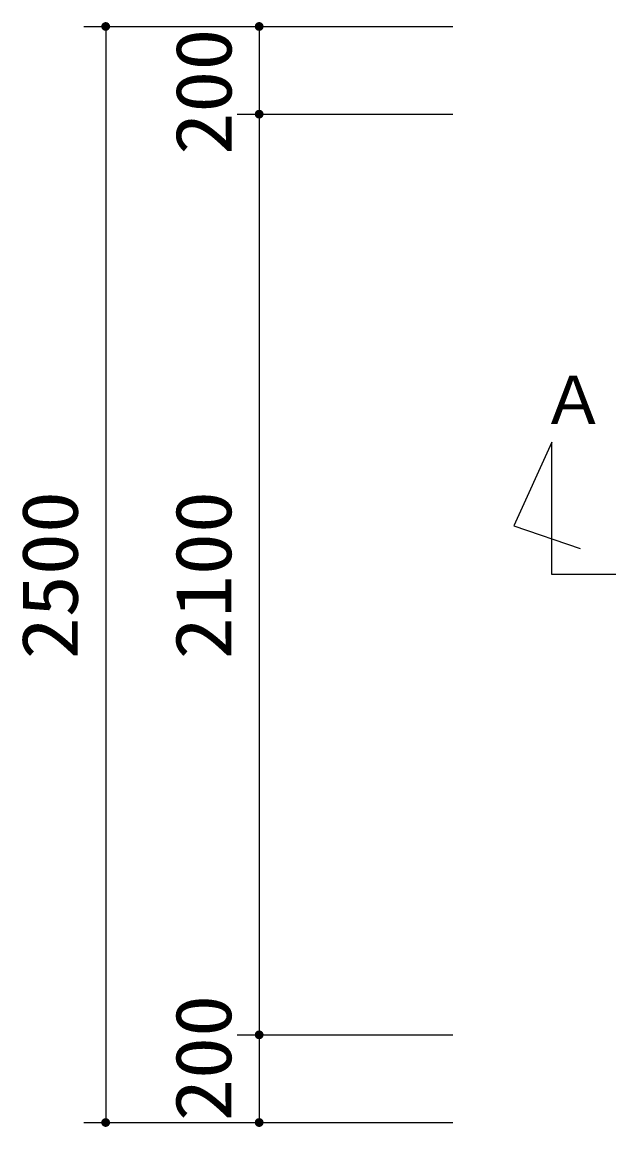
# Model space of a CAD drawing. Units: millimetres, scale not verified. Extents: x -14850 to 14850, y -10500 to 10500.
# Drawn here: x -12113 to -10759, y 5172 to 7692 of the extents above; entities that cross this region are included whole.
import ezdxf
from ezdxf.enums import TextEntityAlignment as Align

# ---------------------------------------------------------------- set-up
doc = ezdxf.new("R2010")
doc.units = ezdxf.units.MM
doc.header["$LTSCALE"] = 50
doc.layers.add('0-1_機器', color=3, linetype='Continuous', lineweight=25)
doc.layers.add('0-2_製作', color=5, linetype='Continuous', lineweight=25)
doc.styles.add('ＭＳ ゴシック', font='')
doc.styles.get('ＭＳ ゴシック').set_extended_font_data('MS Gothic')

msp = doc.modelspace()

# ---------------------------------------------------------------- linework, layer by layer
at = {"layer": '0-1_機器'}
msp.add_lwpolyline([(-10758.83, 6431.78), (-10905.2, 6431.78), (-10905.2, 6733.28), (-10991.71, 6542.95), (-10840.31, 6491.04)], dxfattribs=at)
at = {"layer": '0-2_製作', "color": 2}
for p, q in [((-11972.11, 7681.78), (-11130.22, 7681.78)), ((-11922.11, 7681.78), (-11922.11, 5181.78)), ((-11572.11, 7681.78), (-11572.11, 7481.78)), ((-11622.11, 7481.78), (-11130.22, 7481.78)), ((-11572.11, 7481.78), (-11572.11, 5381.78)), ((-11622.11, 5381.78), (-11130.22, 5381.78)), ((-11572.11, 5381.78), (-11572.11, 5181.78)), ((-11972.11, 5181.78), (-11130.22, 5181.78))]:
    msp.add_line(p, q, dxfattribs=at)
at = {"layer": '0-2_製作'}
for points in [[(-11925.8, 7691.08), (-11932.11, 7681.78), (-11932.09, 7682.41)], [(-11925.8, 7691.08), (-11922.11, 7681.78), (-11932.11, 7681.78)], [(-11925.8, 7691.08), (-11932.09, 7682.41), (-11926.93, 7690.54)], [(-11926.93, 7690.54), (-11932.09, 7682.41), (-11931.94, 7683.66)], [(-11926.93, 7690.54), (-11931.94, 7683.66), (-11927.99, 7689.87)], [(-11927.99, 7689.87), (-11931.94, 7683.66), (-11931.62, 7684.87)], [(-11927.99, 7689.87), (-11931.62, 7684.87), (-11928.96, 7689.07)], [(-11928.96, 7689.07), (-11931.62, 7684.87), (-11931.16, 7686.04)], [(-11928.96, 7689.07), (-11931.16, 7686.04), (-11929.82, 7688.16)], [(-11929.82, 7688.16), (-11931.16, 7686.04), (-11930.56, 7687.14)], [(-11924.6, 7691.47), (-11922.11, 7681.78), (-11925.8, 7691.08)], [(-11923.37, 7691.7), (-11922.11, 7681.78), (-11924.6, 7691.47)], [(-11922.11, 7691.78), (-11922.11, 7681.78), (-11923.37, 7691.7)], [(-11921.49, 7691.76), (-11922.11, 7681.78), (-11922.11, 7691.78)], [(-11920.24, 7691.6), (-11922.11, 7681.78), (-11921.49, 7691.76)], [(-11919.02, 7691.29), (-11922.11, 7681.78), (-11920.24, 7691.6)], [(-11917.86, 7690.83), (-11922.11, 7681.78), (-11919.02, 7691.29)], [(-11916.76, 7690.22), (-11922.11, 7681.78), (-11917.86, 7690.83)], [(-11915.74, 7689.49), (-11922.11, 7681.78), (-11916.76, 7690.22)], [(-11915.74, 7689.49), (-11912.11, 7681.78), (-11922.11, 7681.78)], [(-11914.82, 7688.63), (-11912.11, 7681.78), (-11915.74, 7689.49)], [(-11914.02, 7687.66), (-11912.11, 7681.78), (-11914.82, 7688.63)], [(-11913.35, 7686.6), (-11912.11, 7681.78), (-11914.02, 7687.66)], [(-11912.82, 7685.46), (-11912.11, 7681.78), (-11913.35, 7686.6)], [(-11575.8, 7691.08), (-11582.11, 7681.78), (-11582.09, 7682.41)], [(-11575.8, 7691.08), (-11572.11, 7681.78), (-11582.11, 7681.78)], [(-11575.8, 7691.08), (-11582.09, 7682.41), (-11576.93, 7690.54)], [(-11576.93, 7690.54), (-11582.09, 7682.41), (-11581.94, 7683.66)], [(-11576.93, 7690.54), (-11581.94, 7683.66), (-11577.99, 7689.87)], [(-11577.99, 7689.87), (-11581.94, 7683.66), (-11581.62, 7684.87)], [(-11577.99, 7689.87), (-11581.62, 7684.87), (-11578.96, 7689.07)], [(-11578.96, 7689.07), (-11581.62, 7684.87), (-11581.16, 7686.04)], [(-11578.96, 7689.07), (-11581.16, 7686.04), (-11579.82, 7688.16)], [(-11579.82, 7688.16), (-11581.16, 7686.04), (-11580.56, 7687.14)], [(-11574.6, 7691.47), (-11572.11, 7681.78), (-11575.8, 7691.08)], [(-11573.37, 7691.7), (-11572.11, 7681.78), (-11574.6, 7691.47)], [(-11572.11, 7691.78), (-11572.11, 7681.78), (-11573.37, 7691.7)], [(-11571.49, 7691.76), (-11572.11, 7681.78), (-11572.11, 7691.78)], [(-11570.24, 7691.6), (-11572.11, 7681.78), (-11571.49, 7691.76)], [(-11569.02, 7691.29), (-11572.11, 7681.78), (-11570.24, 7691.6)], [(-11567.86, 7690.83), (-11572.11, 7681.78), (-11569.02, 7691.29)], [(-11566.76, 7690.22), (-11572.11, 7681.78), (-11567.86, 7690.83)], [(-11565.74, 7689.49), (-11572.11, 7681.78), (-11566.76, 7690.22)], [(-11565.74, 7689.49), (-11562.11, 7681.78), (-11572.11, 7681.78)], [(-11564.82, 7688.63), (-11562.11, 7681.78), (-11565.74, 7689.49)], [(-11564.02, 7687.66), (-11562.11, 7681.78), (-11564.82, 7688.63)], [(-11563.35, 7686.6), (-11562.11, 7681.78), (-11564.02, 7687.66)], [(-11562.82, 7685.46), (-11562.11, 7681.78), (-11563.35, 7686.6)], [(-11922.11, 7681.78), (-11932.04, 7680.53), (-11932.11, 7681.78)], [(-11922.11, 7681.78), (-11931.8, 7679.29), (-11932.04, 7680.53)], [(-11922.11, 7681.78), (-11931.41, 7678.1), (-11931.8, 7679.29)], [(-11922.11, 7681.78), (-11930.88, 7676.96), (-11931.41, 7678.1)], [(-11922.11, 7681.78), (-11930.2, 7675.9), (-11930.88, 7676.96)], [(-11922.11, 7681.78), (-11929.4, 7674.94), (-11930.2, 7675.9)], [(-11922.11, 7681.78), (-11928.49, 7674.08), (-11929.4, 7674.94)], [(-11922.11, 7681.78), (-11927.47, 7673.34), (-11928.49, 7674.08)], [(-11922.11, 7671.78), (-11927.47, 7673.34), (-11922.11, 7681.78)], [(-11922.11, 7671.78), (-11926.37, 7672.73), (-11927.47, 7673.34)], [(-11922.11, 7671.78), (-11925.2, 7672.27), (-11926.37, 7672.73)], [(-11922.11, 7671.78), (-11923.99, 7671.96), (-11925.2, 7672.27)], [(-11922.11, 7671.78), (-11922.74, 7671.8), (-11923.99, 7671.96)], [(-11912.11, 7681.78), (-11922.11, 7671.78), (-11922.11, 7681.78)], [(-11912.11, 7681.78), (-11920.86, 7671.86), (-11922.11, 7671.78)], [(-11912.11, 7681.78), (-11919.63, 7672.1), (-11920.86, 7671.86)], [(-11912.11, 7681.78), (-11918.43, 7672.48), (-11919.63, 7672.1)], [(-11912.11, 7681.78), (-11917.3, 7673.02), (-11918.43, 7672.48)], [(-11912.13, 7681.15), (-11917.3, 7673.02), (-11912.11, 7681.78)], [(-11912.29, 7679.91), (-11917.3, 7673.02), (-11912.13, 7681.15)], [(-11912.29, 7679.91), (-11916.24, 7673.69), (-11917.3, 7673.02)], [(-11912.6, 7678.69), (-11916.24, 7673.69), (-11912.29, 7679.91)], [(-11912.6, 7678.69), (-11915.27, 7674.49), (-11916.24, 7673.69)], [(-11913.07, 7677.52), (-11915.27, 7674.49), (-11912.6, 7678.69)], [(-11913.07, 7677.52), (-11914.41, 7675.41), (-11915.27, 7674.49)], [(-11913.67, 7676.42), (-11914.41, 7675.41), (-11913.07, 7677.52)], [(-11912.43, 7684.27), (-11912.11, 7681.78), (-11912.82, 7685.46)], [(-11912.19, 7683.03), (-11912.11, 7681.78), (-11912.43, 7684.27)], [(-11572.11, 7681.78), (-11582.04, 7680.53), (-11582.11, 7681.78)], [(-11572.11, 7681.78), (-11581.8, 7679.29), (-11582.04, 7680.53)], [(-11572.11, 7681.78), (-11581.41, 7678.1), (-11581.8, 7679.29)], [(-11572.11, 7681.78), (-11580.88, 7676.96), (-11581.41, 7678.1)], [(-11572.11, 7681.78), (-11580.2, 7675.9), (-11580.88, 7676.96)], [(-11572.11, 7681.78), (-11579.4, 7674.94), (-11580.2, 7675.9)], [(-11572.11, 7681.78), (-11578.49, 7674.08), (-11579.4, 7674.94)], [(-11572.11, 7681.78), (-11577.47, 7673.34), (-11578.49, 7674.08)], [(-11572.11, 7671.78), (-11577.47, 7673.34), (-11572.11, 7681.78)], [(-11572.11, 7671.78), (-11576.37, 7672.73), (-11577.47, 7673.34)], [(-11572.11, 7671.78), (-11575.2, 7672.27), (-11576.37, 7672.73)], [(-11572.11, 7671.78), (-11573.99, 7671.96), (-11575.2, 7672.27)], [(-11572.11, 7671.78), (-11572.74, 7671.8), (-11573.99, 7671.96)], [(-11562.11, 7681.78), (-11572.11, 7671.78), (-11572.11, 7681.78)], [(-11562.11, 7681.78), (-11570.86, 7671.86), (-11572.11, 7671.78)], [(-11562.11, 7681.78), (-11569.63, 7672.1), (-11570.86, 7671.86)], [(-11562.11, 7681.78), (-11568.43, 7672.48), (-11569.63, 7672.1)], [(-11562.11, 7681.78), (-11567.3, 7673.02), (-11568.43, 7672.48)], [(-11562.13, 7681.15), (-11567.3, 7673.02), (-11562.11, 7681.78)], [(-11562.29, 7679.91), (-11567.3, 7673.02), (-11562.13, 7681.15)], [(-11562.29, 7679.91), (-11566.24, 7673.69), (-11567.3, 7673.02)], [(-11562.6, 7678.69), (-11566.24, 7673.69), (-11562.29, 7679.91)], [(-11562.6, 7678.69), (-11565.27, 7674.49), (-11566.24, 7673.69)], [(-11563.07, 7677.52), (-11565.27, 7674.49), (-11562.6, 7678.69)], [(-11563.07, 7677.52), (-11564.41, 7675.41), (-11565.27, 7674.49)], [(-11563.67, 7676.42), (-11564.41, 7675.41), (-11563.07, 7677.52)], [(-11562.43, 7684.27), (-11562.11, 7681.78), (-11562.82, 7685.46)], [(-11562.19, 7683.03), (-11562.11, 7681.78), (-11562.43, 7684.27)], [(-11575.8, 7491.08), (-11582.11, 7481.78), (-11582.09, 7482.41)], [(-11575.8, 7491.08), (-11572.11, 7481.78), (-11582.11, 7481.78)], [(-11575.8, 7491.08), (-11582.09, 7482.41), (-11576.93, 7490.54)], [(-11576.93, 7490.54), (-11582.09, 7482.41), (-11581.94, 7483.66)], [(-11576.93, 7490.54), (-11581.94, 7483.66), (-11577.99, 7489.87)], [(-11577.99, 7489.87), (-11581.94, 7483.66), (-11581.62, 7484.87)], [(-11577.99, 7489.87), (-11581.62, 7484.87), (-11578.96, 7489.07)], [(-11578.96, 7489.07), (-11581.62, 7484.87), (-11581.16, 7486.04)], [(-11578.96, 7489.07), (-11581.16, 7486.04), (-11579.82, 7488.16)], [(-11579.82, 7488.16), (-11581.16, 7486.04), (-11580.56, 7487.14)], [(-11574.6, 7491.47), (-11572.11, 7481.78), (-11575.8, 7491.08)], [(-11573.37, 7491.7), (-11572.11, 7481.78), (-11574.6, 7491.47)], [(-11572.11, 7491.78), (-11572.11, 7481.78), (-11573.37, 7491.7)], [(-11571.49, 7491.76), (-11572.11, 7481.78), (-11572.11, 7491.78)], [(-11570.24, 7491.6), (-11572.11, 7481.78), (-11571.49, 7491.76)], [(-11569.02, 7491.29), (-11572.11, 7481.78), (-11570.24, 7491.6)], [(-11567.86, 7490.83), (-11572.11, 7481.78), (-11569.02, 7491.29)], [(-11566.76, 7490.22), (-11572.11, 7481.78), (-11567.86, 7490.83)], [(-11565.74, 7489.49), (-11572.11, 7481.78), (-11566.76, 7490.22)], [(-11565.74, 7489.49), (-11562.11, 7481.78), (-11572.11, 7481.78)], [(-11564.82, 7488.63), (-11562.11, 7481.78), (-11565.74, 7489.49)], [(-11564.02, 7487.66), (-11562.11, 7481.78), (-11564.82, 7488.63)], [(-11563.35, 7486.6), (-11562.11, 7481.78), (-11564.02, 7487.66)], [(-11562.82, 7485.46), (-11562.11, 7481.78), (-11563.35, 7486.6)], [(-11562.43, 7484.27), (-11562.11, 7481.78), (-11562.82, 7485.46)], [(-11572.11, 7481.78), (-11582.04, 7480.53), (-11582.11, 7481.78)], [(-11572.11, 7481.78), (-11581.8, 7479.29), (-11582.04, 7480.53)], [(-11572.11, 7481.78), (-11581.41, 7478.1), (-11581.8, 7479.29)], [(-11572.11, 7481.78), (-11580.88, 7476.96), (-11581.41, 7478.1)], [(-11572.11, 7481.78), (-11580.2, 7475.9), (-11580.88, 7476.96)], [(-11572.11, 7481.78), (-11579.4, 7474.94), (-11580.2, 7475.9)], [(-11572.11, 7481.78), (-11578.49, 7474.08), (-11579.4, 7474.94)], [(-11572.11, 7481.78), (-11577.47, 7473.34), (-11578.49, 7474.08)], [(-11572.11, 7471.78), (-11577.47, 7473.34), (-11572.11, 7481.78)], [(-11572.11, 7471.78), (-11576.37, 7472.73), (-11577.47, 7473.34)], [(-11572.11, 7471.78), (-11575.2, 7472.27), (-11576.37, 7472.73)], [(-11572.11, 7471.78), (-11573.99, 7471.96), (-11575.2, 7472.27)], [(-11572.11, 7471.78), (-11572.74, 7471.8), (-11573.99, 7471.96)], [(-11562.11, 7481.78), (-11572.11, 7471.78), (-11572.11, 7481.78)], [(-11562.11, 7481.78), (-11570.86, 7471.86), (-11572.11, 7471.78)], [(-11562.11, 7481.78), (-11569.63, 7472.1), (-11570.86, 7471.86)], [(-11562.11, 7481.78), (-11568.43, 7472.48), (-11569.63, 7472.1)], [(-11562.11, 7481.78), (-11567.3, 7473.02), (-11568.43, 7472.48)], [(-11562.13, 7481.15), (-11567.3, 7473.02), (-11562.11, 7481.78)], [(-11562.29, 7479.91), (-11567.3, 7473.02), (-11562.13, 7481.15)], [(-11562.29, 7479.91), (-11566.24, 7473.69), (-11567.3, 7473.02)], [(-11562.6, 7478.69), (-11566.24, 7473.69), (-11562.29, 7479.91)], [(-11562.6, 7478.69), (-11565.27, 7474.49), (-11566.24, 7473.69)], [(-11563.07, 7477.52), (-11565.27, 7474.49), (-11562.6, 7478.69)], [(-11563.07, 7477.52), (-11564.41, 7475.41), (-11565.27, 7474.49)], [(-11563.67, 7476.42), (-11564.41, 7475.41), (-11563.07, 7477.52)], [(-11562.19, 7483.03), (-11562.11, 7481.78), (-11562.43, 7484.27)], [(-11577.99, 5389.87), (-11582.11, 5381.78), (-11578.96, 5389.07)], [(-11577.99, 5389.87), (-11572.11, 5381.78), (-11582.11, 5381.78)], [(-11578.96, 5389.07), (-11582.11, 5381.78), (-11582.09, 5382.41)], [(-11572.11, 5381.78), (-11582.04, 5380.53), (-11582.11, 5381.78)], [(-11578.96, 5389.07), (-11582.09, 5382.41), (-11579.82, 5388.15)], [(-11579.82, 5388.15), (-11582.09, 5382.41), (-11581.94, 5383.65)], [(-11572.11, 5381.78), (-11581.8, 5379.29), (-11582.04, 5380.53)], [(-11579.82, 5388.15), (-11581.94, 5383.65), (-11580.56, 5387.14)], [(-11580.56, 5387.14), (-11581.94, 5383.65), (-11581.62, 5384.87)], [(-11572.11, 5381.78), (-11581.41, 5378.1), (-11581.8, 5379.29)], [(-11580.56, 5387.14), (-11581.62, 5384.87), (-11581.16, 5386.04)], [(-11572.11, 5381.78), (-11580.88, 5376.96), (-11581.41, 5378.1)], [(-11572.11, 5381.78), (-11580.2, 5375.9), (-11580.88, 5376.96)], [(-11572.11, 5381.78), (-11579.4, 5374.93), (-11580.2, 5375.9)], [(-11572.11, 5381.78), (-11578.49, 5374.08), (-11579.4, 5374.93)], [(-11572.11, 5381.78), (-11577.47, 5373.34), (-11578.49, 5374.08)], [(-11576.93, 5390.54), (-11572.11, 5381.78), (-11577.99, 5389.87)], [(-11572.11, 5381.78), (-11576.37, 5372.73), (-11577.47, 5373.34)], [(-11575.8, 5391.08), (-11572.11, 5381.78), (-11576.93, 5390.54)], [(-11572.11, 5381.78), (-11575.2, 5372.27), (-11576.37, 5372.73)], [(-11574.6, 5391.47), (-11572.11, 5381.78), (-11575.8, 5391.08)], [(-11572.11, 5371.78), (-11575.2, 5372.27), (-11572.11, 5381.78)], [(-11572.11, 5371.78), (-11573.99, 5371.96), (-11575.2, 5372.27)], [(-11573.37, 5391.7), (-11572.11, 5381.78), (-11574.6, 5391.47)], [(-11572.11, 5371.78), (-11572.74, 5371.8), (-11573.99, 5371.96)], [(-11572.11, 5391.78), (-11572.11, 5381.78), (-11573.37, 5391.7)], [(-11571.49, 5391.76), (-11572.11, 5381.78), (-11572.11, 5391.78)], [(-11570.24, 5391.6), (-11572.11, 5381.78), (-11571.49, 5391.76)], [(-11569.02, 5391.29), (-11572.11, 5381.78), (-11570.24, 5391.6)], [(-11567.86, 5390.83), (-11572.11, 5381.78), (-11569.02, 5391.29)], [(-11567.86, 5390.83), (-11562.11, 5381.78), (-11572.11, 5381.78)], [(-11562.11, 5381.78), (-11572.11, 5371.78), (-11572.11, 5381.78)], [(-11562.11, 5381.78), (-11570.86, 5371.86), (-11572.11, 5371.78)], [(-11562.11, 5381.78), (-11569.63, 5372.09), (-11570.86, 5371.86)], [(-11562.11, 5381.78), (-11568.43, 5372.48), (-11569.63, 5372.09)], [(-11562.11, 5381.78), (-11567.3, 5373.02), (-11568.43, 5372.48)], [(-11566.76, 5390.22), (-11562.11, 5381.78), (-11567.86, 5390.83)], [(-11562.11, 5381.78), (-11566.24, 5373.69), (-11567.3, 5373.02)], [(-11565.74, 5389.49), (-11562.11, 5381.78), (-11566.76, 5390.22)], [(-11562.11, 5381.78), (-11565.27, 5374.49), (-11566.24, 5373.69)], [(-11564.82, 5388.63), (-11562.11, 5381.78), (-11565.74, 5389.49)], [(-11562.13, 5381.15), (-11565.27, 5374.49), (-11562.11, 5381.78)], [(-11562.13, 5381.15), (-11564.41, 5375.41), (-11565.27, 5374.49)], [(-11564.02, 5387.66), (-11562.11, 5381.78), (-11564.82, 5388.63)], [(-11562.29, 5379.91), (-11564.41, 5375.41), (-11562.13, 5381.15)], [(-11562.29, 5379.91), (-11563.67, 5376.42), (-11564.41, 5375.41)], [(-11563.35, 5386.6), (-11562.11, 5381.78), (-11564.02, 5387.66)], [(-11562.6, 5378.69), (-11563.67, 5376.42), (-11562.29, 5379.91)], [(-11562.6, 5378.69), (-11563.07, 5377.52), (-11563.67, 5376.42)], [(-11562.82, 5385.46), (-11562.11, 5381.78), (-11563.35, 5386.6)], [(-11562.43, 5384.27), (-11562.11, 5381.78), (-11562.82, 5385.46)], [(-11562.19, 5383.03), (-11562.11, 5381.78), (-11562.43, 5384.27)], [(-11924.6, 5191.47), (-11922.11, 5181.78), (-11925.8, 5191.08)], [(-11923.37, 5191.7), (-11922.11, 5181.78), (-11924.6, 5191.47)], [(-11922.11, 5191.78), (-11922.11, 5181.78), (-11923.37, 5191.7)], [(-11921.49, 5191.76), (-11922.11, 5181.78), (-11922.11, 5191.78)], [(-11920.24, 5191.6), (-11922.11, 5181.78), (-11921.49, 5191.76)], [(-11919.02, 5191.29), (-11922.11, 5181.78), (-11920.24, 5191.6)], [(-11917.86, 5190.83), (-11922.11, 5181.78), (-11919.02, 5191.29)], [(-11574.6, 5191.47), (-11572.11, 5181.78), (-11575.8, 5191.08)], [(-11573.37, 5191.7), (-11572.11, 5181.78), (-11574.6, 5191.47)], [(-11572.11, 5191.78), (-11572.11, 5181.78), (-11573.37, 5191.7)], [(-11571.49, 5191.76), (-11572.11, 5181.78), (-11572.11, 5191.78)], [(-11570.24, 5191.6), (-11572.11, 5181.78), (-11571.49, 5191.76)], [(-11569.02, 5191.29), (-11572.11, 5181.78), (-11570.24, 5191.6)], [(-11567.86, 5190.83), (-11572.11, 5181.78), (-11569.02, 5191.29)], [(-11927.99, 5189.87), (-11932.11, 5181.78), (-11928.96, 5189.07)], [(-11927.99, 5189.87), (-11922.11, 5181.78), (-11932.11, 5181.78)], [(-11928.96, 5189.07), (-11932.11, 5181.78), (-11932.09, 5182.41)], [(-11922.11, 5181.78), (-11932.04, 5180.53), (-11932.11, 5181.78)], [(-11928.96, 5189.07), (-11932.09, 5182.41), (-11929.82, 5188.16)], [(-11929.82, 5188.16), (-11932.09, 5182.41), (-11931.94, 5183.66)], [(-11922.11, 5181.78), (-11931.8, 5179.29), (-11932.04, 5180.53)], [(-11929.82, 5188.16), (-11931.94, 5183.66), (-11930.56, 5187.14)], [(-11930.56, 5187.14), (-11931.94, 5183.66), (-11931.62, 5184.87)], [(-11922.11, 5181.78), (-11931.41, 5178.1), (-11931.8, 5179.29)], [(-11930.56, 5187.14), (-11931.62, 5184.87), (-11931.16, 5186.04)], [(-11922.11, 5181.78), (-11930.88, 5176.96), (-11931.41, 5178.1)], [(-11922.11, 5181.78), (-11930.2, 5175.9), (-11930.88, 5176.96)], [(-11922.11, 5181.78), (-11929.4, 5174.94), (-11930.2, 5175.9)], [(-11922.11, 5181.78), (-11928.49, 5174.08), (-11929.4, 5174.94)], [(-11922.11, 5181.78), (-11927.47, 5173.34), (-11928.49, 5174.08)], [(-11926.93, 5190.54), (-11922.11, 5181.78), (-11927.99, 5189.87)], [(-11922.11, 5181.78), (-11926.37, 5172.73), (-11927.47, 5173.34)], [(-11925.8, 5191.08), (-11922.11, 5181.78), (-11926.93, 5190.54)], [(-11922.11, 5181.78), (-11925.2, 5172.27), (-11926.37, 5172.73)], [(-11922.11, 5171.78), (-11925.2, 5172.27), (-11922.11, 5181.78)], [(-11922.11, 5171.78), (-11923.99, 5171.96), (-11925.2, 5172.27)], [(-11922.11, 5171.78), (-11922.74, 5171.8), (-11923.99, 5171.96)], [(-11917.86, 5190.83), (-11912.11, 5181.78), (-11922.11, 5181.78)], [(-11912.11, 5181.78), (-11922.11, 5171.78), (-11922.11, 5181.78)], [(-11912.11, 5181.78), (-11920.86, 5171.86), (-11922.11, 5171.78)], [(-11912.11, 5181.78), (-11919.63, 5172.1), (-11920.86, 5171.86)], [(-11912.11, 5181.78), (-11918.43, 5172.48), (-11919.63, 5172.1)], [(-11912.11, 5181.78), (-11917.3, 5173.02), (-11918.43, 5172.48)], [(-11916.76, 5190.22), (-11912.11, 5181.78), (-11917.86, 5190.83)], [(-11912.11, 5181.78), (-11916.24, 5173.69), (-11917.3, 5173.02)], [(-11915.74, 5189.49), (-11912.11, 5181.78), (-11916.76, 5190.22)], [(-11912.11, 5181.78), (-11915.27, 5174.49), (-11916.24, 5173.69)], [(-11914.82, 5188.63), (-11912.11, 5181.78), (-11915.74, 5189.49)], [(-11912.13, 5181.15), (-11915.27, 5174.49), (-11912.11, 5181.78)], [(-11912.13, 5181.15), (-11914.41, 5175.41), (-11915.27, 5174.49)], [(-11914.02, 5187.66), (-11912.11, 5181.78), (-11914.82, 5188.63)], [(-11912.29, 5179.91), (-11914.41, 5175.41), (-11912.13, 5181.15)], [(-11912.29, 5179.91), (-11913.67, 5176.42), (-11914.41, 5175.41)], [(-11913.35, 5186.6), (-11912.11, 5181.78), (-11914.02, 5187.66)], [(-11912.6, 5178.69), (-11913.67, 5176.42), (-11912.29, 5179.91)], [(-11912.6, 5178.69), (-11913.07, 5177.52), (-11913.67, 5176.42)], [(-11912.82, 5185.46), (-11912.11, 5181.78), (-11913.35, 5186.6)], [(-11912.43, 5184.27), (-11912.11, 5181.78), (-11912.82, 5185.46)], [(-11912.19, 5183.03), (-11912.11, 5181.78), (-11912.43, 5184.27)], [(-11577.99, 5189.87), (-11582.11, 5181.78), (-11578.96, 5189.07)], [(-11577.99, 5189.87), (-11572.11, 5181.78), (-11582.11, 5181.78)], [(-11578.96, 5189.07), (-11582.11, 5181.78), (-11582.09, 5182.41)], [(-11572.11, 5181.78), (-11582.04, 5180.53), (-11582.11, 5181.78)], [(-11578.96, 5189.07), (-11582.09, 5182.41), (-11579.82, 5188.16)], [(-11579.82, 5188.16), (-11582.09, 5182.41), (-11581.94, 5183.66)], [(-11572.11, 5181.78), (-11581.8, 5179.29), (-11582.04, 5180.53)], [(-11579.82, 5188.16), (-11581.94, 5183.66), (-11580.56, 5187.14)], [(-11580.56, 5187.14), (-11581.94, 5183.66), (-11581.62, 5184.87)], [(-11572.11, 5181.78), (-11581.41, 5178.1), (-11581.8, 5179.29)], [(-11580.56, 5187.14), (-11581.62, 5184.87), (-11581.16, 5186.04)], [(-11572.11, 5181.78), (-11580.88, 5176.96), (-11581.41, 5178.1)], [(-11572.11, 5181.78), (-11580.2, 5175.9), (-11580.88, 5176.96)], [(-11572.11, 5181.78), (-11579.4, 5174.94), (-11580.2, 5175.9)], [(-11572.11, 5181.78), (-11578.49, 5174.08), (-11579.4, 5174.94)], [(-11572.11, 5181.78), (-11577.47, 5173.34), (-11578.49, 5174.08)], [(-11576.93, 5190.54), (-11572.11, 5181.78), (-11577.99, 5189.87)], [(-11572.11, 5181.78), (-11576.37, 5172.73), (-11577.47, 5173.34)], [(-11575.8, 5191.08), (-11572.11, 5181.78), (-11576.93, 5190.54)], [(-11572.11, 5181.78), (-11575.2, 5172.27), (-11576.37, 5172.73)], [(-11572.11, 5171.78), (-11575.2, 5172.27), (-11572.11, 5181.78)], [(-11572.11, 5171.78), (-11573.99, 5171.96), (-11575.2, 5172.27)], [(-11572.11, 5171.78), (-11572.74, 5171.8), (-11573.99, 5171.96)], [(-11567.86, 5190.83), (-11562.11, 5181.78), (-11572.11, 5181.78)], [(-11562.11, 5181.78), (-11572.11, 5171.78), (-11572.11, 5181.78)], [(-11562.11, 5181.78), (-11570.86, 5171.86), (-11572.11, 5171.78)], [(-11562.11, 5181.78), (-11569.63, 5172.1), (-11570.86, 5171.86)], [(-11562.11, 5181.78), (-11568.43, 5172.48), (-11569.63, 5172.1)], [(-11562.11, 5181.78), (-11567.3, 5173.02), (-11568.43, 5172.48)], [(-11566.76, 5190.22), (-11562.11, 5181.78), (-11567.86, 5190.83)], [(-11562.11, 5181.78), (-11566.24, 5173.69), (-11567.3, 5173.02)], [(-11565.74, 5189.49), (-11562.11, 5181.78), (-11566.76, 5190.22)], [(-11562.11, 5181.78), (-11565.27, 5174.49), (-11566.24, 5173.69)], [(-11564.82, 5188.63), (-11562.11, 5181.78), (-11565.74, 5189.49)], [(-11562.13, 5181.15), (-11565.27, 5174.49), (-11562.11, 5181.78)], [(-11562.13, 5181.15), (-11564.41, 5175.41), (-11565.27, 5174.49)], [(-11564.02, 5187.66), (-11562.11, 5181.78), (-11564.82, 5188.63)], [(-11562.29, 5179.91), (-11564.41, 5175.41), (-11562.13, 5181.15)], [(-11562.29, 5179.91), (-11563.67, 5176.42), (-11564.41, 5175.41)], [(-11563.35, 5186.6), (-11562.11, 5181.78), (-11564.02, 5187.66)], [(-11562.6, 5178.69), (-11563.67, 5176.42), (-11562.29, 5179.91)], [(-11562.6, 5178.69), (-11563.07, 5177.52), (-11563.67, 5176.42)], [(-11562.82, 5185.46), (-11562.11, 5181.78), (-11563.35, 5186.6)], [(-11562.43, 5184.27), (-11562.11, 5181.78), (-11562.82, 5185.46)], [(-11562.19, 5183.03), (-11562.11, 5181.78), (-11562.43, 5184.27)]]:
    msp.add_solid(points, dxfattribs=at)

# ---------------------------------------------------------------- texts
at = {"layer": '0-1_機器', "color": 4, "style": 'ＭＳ ゴシック'}
msp.add_text('Ａ', height=110, dxfattribs=at).set_placement((-10930.34, 6742.27), align=Align.BOTTOM_LEFT)
at = {"layer": '0-2_製作', "color": 4, "style": 'ＭＳ ゴシック', "width": 1.1}
for s, p in [('200', (-11596.56, 7388.94)), ('2500', (-11947.11, 6238.03)), ('2100', (-11597.11, 6238.03)), ('200', (-11597.23, 5184.85))]:
    msp.add_text(s, height=128.4, rotation=90, dxfattribs=at).set_placement(p, align=Align.BOTTOM_LEFT)

doc.saveas('drawing.dxf')
